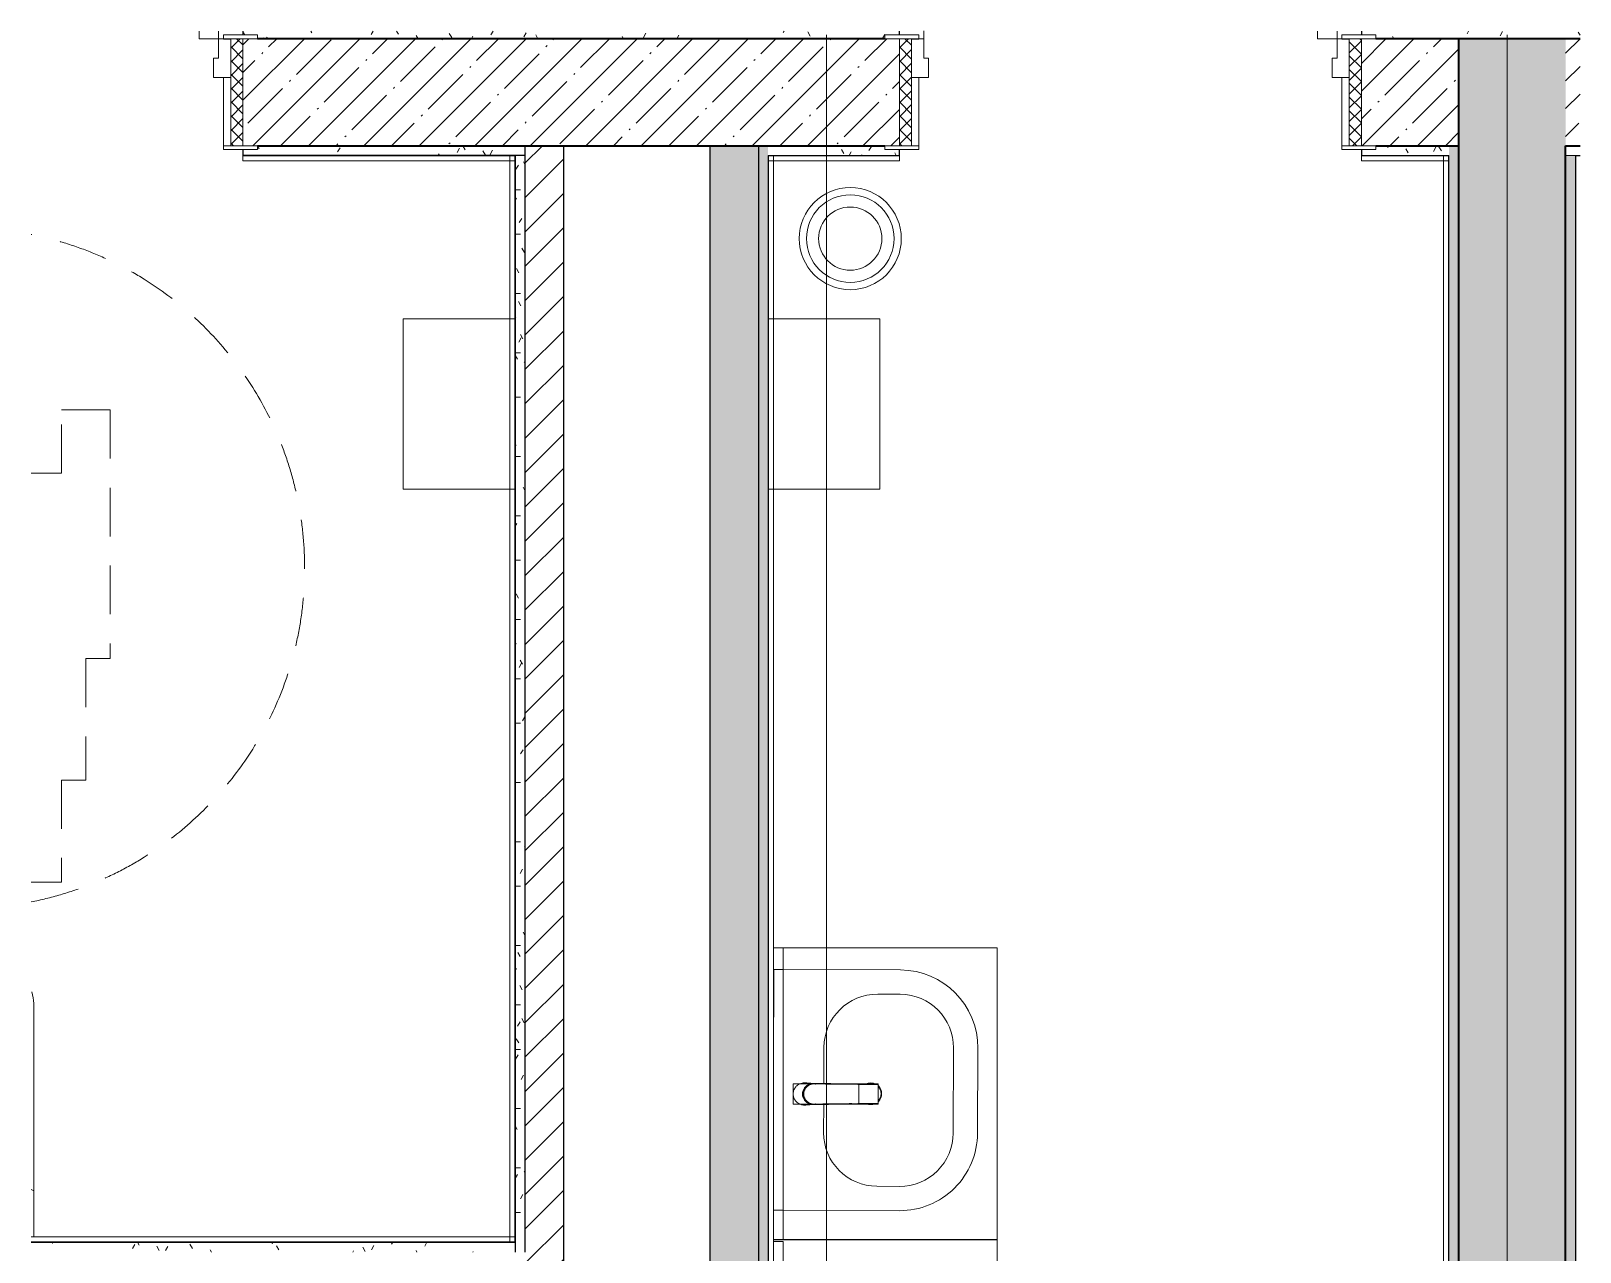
# Model space of a CAD drawing. Header units: millimetres. Extents: x 0 to 102275, y -2706 to 7916.
# Drawn here: x 68924 to 72110, y 5405 to 7916 of the extents above; entities that cross this region are included whole.
import ezdxf

# ---------------------------------------------------------------- set-up
doc = ezdxf.new("R2010")
doc.units = ezdxf.units.MM
doc.linetypes.add('200_ШТРИХ__ш1_п0_6_', pattern=[160, 100, -60])
doc.linetypes.add('Осевая', pattern=[3175, 635, -476.25, 1587.5, -476.25])
for name, color, linetype, lineweight in [('0-1', 7, 'Continuous', 9), ('A-DOOR', 7, 'Continuous', 9), ('A-DOOR-1', 7, 'Continuous', 13), ('A-DOOR-FRAM', 7, 'Continuous', 13), ('A-DOOR-FRAM-1', 7, 'Continuous', 9), ('A-WALL', 7, 'Continuous', 9), ('I-FURN-2', 7, '200_ШТРИХ__ш1_п0_6_', 13), ('I-FURN-3', 7, '200_ШТРИХ__ш1_п0_6_', 9), ('I-WALL', 7, 'Continuous', 9), ('P-SANR-FIXT', 7, 'Continuous', 9), ('P-SANR-FIXT-1', 7, 'Continuous', 13), ('S-STRS-MBND', 7, 'Continuous', 9), ('Оси', 7, 'Continuous', 9), ('Оси-2', 7, 'Осевая', 9)]:
    doc.layers.add(name, color=color, linetype=linetype, lineweight=lineweight)
for name, color, linetype, lineweight, true_color in [('A-WALL-2', 7, 'Continuous', 35, 0x3c3c3c), ('A-WALL-3', 7, 'Continuous', 25, 0x3c3c3c), ('A-WALL-FNSH-1', 7, 'Continuous', 13, 0x3c3c3c), ('I-FURN-1', 11, 'Continuous', 9, 0xffaaaa), ('I-FURN-4', 7, 'Continuous', 9, 0xf0f0f0)]:
    doc.layers.add(name, color=color, linetype=linetype, lineweight=lineweight, true_color=true_color)
pattern_1 = [(45, (0, 0), (-57.02463, 57.02463), []), (45, (57.025, 0), (-57.02463, 57.02463), [100.806, -20.161, 3.353, -16.808])]
pattern_2 = [(0, (0, 0), (121.92, 30.48), [10.058, -81.382, 10.058, -81.382, -487.68]), (0, (0, 0), (121.92, 30.48), [-182.88, 10.058, -172.822, 10.058, -81.382, -213.36]), (0, (0, 0), (121.92, 30.48), [-457.2, 10.058, -50.902, 10.058, -142.342]), (120, (45.72, 15.24), (-87.356454, 90.345817), [10.058, -81.382, 10.058, -81.382, -487.68]), (120, (45.72, 15.24), (-87.356454, 90.345817), [-182.88, 10.058, -172.822, 10.058, -81.382, -213.36]), (120, (45.72, 15.24), (-87.356454, 90.345817), [-457.2, 10.058, -50.902, 10.058, -142.342]), (240, (60.96, 76.2), (-34.563546, -120.825817), [10.058, -81.382, 10.058, -81.382, -487.68]), (240, (60.96, 76.2), (-34.563546, -120.825817), [-182.88, 10.058, -172.822, 10.058, -81.382, -213.36]), (240, (60.96, 76.2), (-34.563546, -120.825817), [-457.2, 10.058, -50.902, 10.058, -142.342])]

# ---------------------------------------------------------------- blocks, each defined once
blk = doc.blocks.new('110_Дверь_СКБ_1Ст_Внутренняя1 - Д-7_л__950x2100h_Туалет-21784696-План разверток пом_ 1_15_ Этаж 1')
at = {"layer": 'A-DOOR'}
h = blk.add_hatch(dxfattribs=at)
h.set_pattern_fill('FP_5', color=256, style=0, pattern_type=2)
h.set_pattern_definition([(135, (1826.41, 174.685), (-14.14214, -14.14214), []), (225, (1826.41, 174.685), (14.14214, -14.14214), [])])
h.paths.add_polyline_path([(487.5, -110), (487.5, 110), (462.5, 110), (462.5, -110)])
at = {"layer": 'A-DOOR-FRAM-1'}
h = blk.add_hatch(dxfattribs=at)
h.set_pattern_fill('FP_6', color=256, style=0, pattern_type=2)
h.set_pattern_definition([(45, (-296.384, 174.685), (-14.1421, 14.1421), []), (135, (-296.384, 174.685), (-14.1421, -14.1421), [])])
h.paths.add_polyline_path([(-437.5, -110), (-437.5, 110), (-462.5, 110), (-462.5, -110)])
at = {"layer": 'A-DOOR'}
blk.add_arc((437.5, 110), 850, 178.9231, 180, dxfattribs=at)
at = {"layer": 'A-DOOR-1'}
for p, q in [((397.5, 125.9), (397.5, 110)), ((397.5, 110), (437.5, 110)), ((437.5, 110), (437.5, 125.9))]:
    blk.add_line(p, q, dxfattribs=at)
at = {"layer": 'A-DOOR-FRAM'}
for p, q in [((-422.5, 118), (-492.5, 118)), ((-492.5, 118), (-492.5, 110)), ((-492.5, 110), (-422.5, 110)), ((-437.5, 110), (-462.5, 110)), ((-462.5, 110), (-462.5, -110)), ((-412.5, 110), (-437.5, 110)), ((-437.5, 110), (-437.5, 30)), ((-437.5, -110), (-437.5, 110)), ((-422.5, 110), (-437.5, 110)), ((-437.5, 110), (-437.5, 109)), ((-437.5, 109), (-422.5, 109)), ((-422.5, 110), (-422.5, 118)), ((-422.5, 109), (-422.5, 110)), ((-412.5, 70), (-412.5, 110)), ((437.5, 110), (437.5, 70)), ((462.5, 110), (437.5, 110)), ((517.5, 118), (447.5, 118)), ((447.5, 118), (447.5, 110)), ((462.5, 110), (447.5, 110)), ((447.5, 110), (447.5, 109)), ((447.5, 110), (517.5, 110)), ((447.5, 109), (462.5, 109)), ((462.5, 30), (462.5, 110)), ((487.5, 110), (462.5, 110)), ((462.5, 110), (462.5, -110)), ((462.5, 109), (462.5, 110)), ((487.5, -110), (487.5, 110)), ((517.5, 110), (517.5, 118)), ((-402.5, 70), (-412.5, 70)), ((-402.5, 30), (-402.5, 70)), ((437.5, 70), (427.5, 70)), ((427.5, 70), (427.5, 30)), ((-437.5, 30), (-402.5, 30)), ((-422.5, 30), (-437.5, 30)), ((-437.5, 30), (-437.5, -110)), ((-422.5, -110), (-422.5, 30)), ((427.5, 30), (462.5, 30)), ((462.5, 30), (447.5, 30)), ((447.5, 30), (447.5, -110)), ((462.5, -110), (462.5, 30)), ((-422.5, -110), (-492.5, -110)), ((-492.5, -110), (-492.5, -118)), ((-492.5, -118), (-422.5, -118)), ((-462.5, -110), (-437.5, -110)), ((-437.5, -110), (-422.5, -110)), ((-422.5, -118), (-422.5, -110)), ((447.5, -110), (462.5, -110)), ((517.5, -110), (447.5, -110)), ((447.5, -110), (447.5, -118)), ((447.5, -118), (517.5, -118)), ((462.5, -110), (487.5, -110)), ((517.5, -118), (517.5, -110))]:
    blk.add_line(p, q, dxfattribs=at)
blk = doc.blocks.new('110_Дверь_СКБ_1Ст_Внутренняя1 - Д-4 _л_ 1100x2100h_су мгн-32399982-План разверток пом_ 1_15_ Этаж 1')
at = {"layer": 'A-DOOR'}
h = blk.add_hatch(dxfattribs=at)
h.set_pattern_fill('FP_7', color=256, style=0, pattern_type=2)
h.set_pattern_definition([(135, (1751.41, 174.685), (-14.14214, -14.14214), []), (225, (1751.41, 174.685), (14.14214, -14.14214), [])])
h.paths.add_polyline_path([(562.5, -110), (562.5, 110), (537.5, 110), (537.5, -110)])
at = {"layer": 'A-DOOR-1'}
for p, q in [((472.5, 125.9), (472.5, 110)), ((472.5, 110), (512.5, 110)), ((512.5, 110), (512.5, 125.9))]:
    blk.add_line(p, q, dxfattribs=at)
at = {"layer": 'A-DOOR-FRAM'}
for p, q in [((512.5, 110), (512.5, 70)), ((537.5, 110), (512.5, 110)), ((592.5, 118), (522.5, 118)), ((522.5, 118), (522.5, 110)), ((537.5, 110), (522.5, 110)), ((522.5, 110), (522.5, 109)), ((522.5, 110), (592.5, 110)), ((522.5, 109), (537.5, 109)), ((537.5, 30), (537.5, 110)), ((562.5, 110), (537.5, 110)), ((537.5, 110), (537.5, -110)), ((537.5, 109), (537.5, 110)), ((562.5, -110), (562.5, 110)), ((592.5, 110), (592.5, 118)), ((512.5, 70), (502.5, 70)), ((502.5, 70), (502.5, 30)), ((502.5, 30), (537.5, 30)), ((537.5, 30), (522.5, 30)), ((522.5, 30), (522.5, -110)), ((537.5, -110), (537.5, 30)), ((522.5, -110), (537.5, -110)), ((592.5, -110), (522.5, -110)), ((522.5, -110), (522.5, -118)), ((522.5, -118), (592.5, -118)), ((537.5, -110), (562.5, -110)), ((592.5, -118), (592.5, -110))]:
    blk.add_line(p, q, dxfattribs=at)
blk = doc.blocks.new('FRT_2D_Символ _разворот МГН_1 - D1_4_Символ доступности разворота МГН _360__-18618045-План разверток пом_ 1_15_ Этаж 1')
at = {"layer": 'I-FURN-2'}
for p, q in [((200, 325.4), (300, 325.4)), ((200, 195.4), (200, 325.4)), ((300, 325.4), (300, -185.8)), ((137.3, 195.4), (200, 195.4)), ((300, -185.8), (250, -185.8)), ((250, -185.8), (250, -435.8)), ((200, -435.8), (250, -435.8)), ((200, -435.8), (200, -645.8)), ((137.3, -645.8), (200, -645.8))]:
    blk.add_line(p, q, dxfattribs=at)
at = {"layer": 'I-FURN-3'}
for start, end in [(360, 78.6541), (281.3459, 360)]:
    blk.add_arc((0, 0), 700, start, end, dxfattribs=at)
blk = doc.blocks.new('зеркало круглое600д - 1_22д зеркало круглое d600-30456177-План разверток пом_ 1_15_ Этаж 1')
at = {"layer": 'I-FURN-4'}
for p, q in [((-300, 0), (300, 0)), ((-300, 0), (-300, -20)), ((-300, -20), (-166.7, -20)), ((300, -20), (-300, -20)), ((-166.7, -20), (58.5, -20)), ((58.5, -20), (58.5, -20)), ((58.5, -20), (166.7, -20)), ((166.7, -20), (212.1, -20)), ((212.1, -20), (300, -20)), ((300, -20), (300, 0))]:
    blk.add_line(p, q, dxfattribs=at)
blk = doc.blocks.new('зеркало круглое600д - 1_22д зеркало круглое d600-V1-План разверток пом_ 1_15_ Этаж 1')
at = {"layer": 'I-FURN-4'}
for p, q in [((-300, 0), (300, 0)), ((-300, 0), (-300, -20)), ((-300, -20), (300, -20)), ((300, -20), (-300, -20)), ((300, -20), (300, 0))]:
    blk.add_line(p, q, dxfattribs=at)
blk = doc.blocks.new('WC Seat_2 with Cistern-Wall Based - SE21-33486978-План разверток пом_ 1_15_ Этаж 1')
at = {"layer": 'P-SANR-FIXT'}
for p, q in [((305, 100.5), (305, 485.5)), ((305, 5.5), (305, 100.5))]:
    blk.add_line(p, q, dxfattribs=at)
for centre, radius, start, end in [((125, 469.8), 180.7, 4.9791, 12.6917), ((125, -237), 382.5, 61.9275, 62.8446)]:
    blk.add_arc(centre, radius, start, end, dxfattribs=at)
blk = doc.blocks.new('сифон - Для раковины-30615598-План разверток пом_ 1_15_ Этаж 1')
at = {"layer": 'P-SANR-FIXT'}
for p, q in [((200, -0.6), (200, -10.4)), ((200, -10.4), (200, -20)), ((200, -20), (200, -28.3)), ((200, -28.3), (200, -40))]:
    blk.add_line(p, q, dxfattribs=at)
at = {"layer": 'P-SANR-FIXT-1'}
for radius, start, end in [(22.5, 134.6238, 180), (22.5, 180, 225.3762), (21.5, 136.8969, 180), (21.5, 180, 223.1031), (22.5, 67.2152, 113.0759), (21.5, 72, 108), (22.5, 241.9585, 296.5085), (21.5, 245.8675, 288), (21.5, 288, 293.8296)]:
    blk.add_arc((0, 0), radius, start, end, dxfattribs=at)
blk = doc.blocks.new('смеситель для раковины - Default-30615600-План разверток пом_ 1_15_ Этаж 1')
at = {"layer": '0-1'}
for p, q in [((19.7, 151.6), (-19.8, 151.6)), ((-20.3, 110), (-20.4, 97.4)), ((19.8, 111.8), (-19.8, 111.8)), ((20.4, 97.4), (20.3, 110)), ((-22.8, 3), (-21.8, 15.6)), ((-20.7, 17.2), (-20.7, 16.7)), ((20.8, 16.7), (20.8, 17.2))]:
    blk.add_line(p, q, dxfattribs=at)
at = {"layer": '0-1', "flags": 128}
for points in [[(-19.8, 151.6), (-20, 151.6), (-20.2, 151.6), (-20.3, 151.5), (-20.4, 151.5), (-20.5, 151.4), (-20.6, 151.3), (-20.6, 151.2), (-20.7, 151.1), (-20.7, 151.1), (-20.7, 151), (-20.7, 151), (-20.8, 150.9), (-20.8, 150.6), (-20.8, 149.7), (-20.8, 148.7), (-20.8, 147.7), (-20.9, 146.7), (-20.9, 145.3), (-21.1, 93.2)], [(19.7, 151.6), (20, 151.6), (20.2, 151.6), (20.4, 151.5), (20.5, 151.4), (20.6, 151.3), (20.6, 151.3), (20.7, 151.2), (20.7, 151.1), (20.7, 151.1), (20.7, 151), (20.8, 151), (20.8, 150.9), (20.8, 150.6)], [(-19.8, 111.8), (-19.9, 111.8), (-20, 111.8), (-20.1, 111.8), (-20.1, 111.7), (-20.2, 111.7), (-20.3, 111.6), (-20.3, 111.5), (-20.3, 111.5), (-20.3, 111.4), (-20.3, 111.4), (-20.3, 111.4), (-20.3, 111.3), (-20.3, 111.2), (-20.3, 111), (-20.3, 110.8), (-20.3, 110.6), (-20.3, 110.3), (-20.3, 110)], [(12.1, -0.1), (14.4, 1.7), (18.1, 6.1), (20.4, 11.5), (21.2, 17.2), (21.2, 36.2), (21.1, 56), (21, 111.4)], [(19.8, 111.8), (19.9, 111.8), (20, 111.8), (20.1, 111.8), (20.2, 111.7), (20.2, 111.6), (20.3, 111.6), (20.3, 111.5), (20.3, 111.5), (20.3, 111.4), (20.3, 111.4), (20.3, 111.3), (20.3, 111.1), (20.3, 110.9), (20.3, 110.7), (20.3, 110.4), (20.3, 110)], [(-21.8, 15.6), (-21.7, 19.7), (-21.6, 24.4), (-21.5, 30.8), (-21.4, 37.1), (-21.3, 49.4), (-21.2, 68.8), (-21.1, 88)], [(-18.9, 7.6), (-20, 10.3), (-20.8, 13.1), (-21.1, 18.6), (-21.1, 48.6), (-21.1, 93.2)], [(21.8, 15.6), (22.1, 11.2), (22.8, 3)]]:
    blk.add_lwpolyline(points, dxfattribs=at)
at = {"layer": 'P-SANR-FIXT'}
for p, q in [((21, 151.6), (-21, 151.6)), ((-21, 151.6), (-21, -23)), ((-19.7, 144), (-19.8, 111.7)), ((19.8, 111.7), (19.7, 144)), ((21, -23), (21, 151.6)), ((-21, 19.9), (-20.8, 19.8)), ((-20.4, 22), (-20.8, 19.8)), ((19.4, 12.9), (20.4, 11.1)), ((20.8, 19.8), (20.4, 22)), ((21, 19.9), (20.8, 19.8)), ((20.9, 18.5), (20.8, 19.8)), ((20.9, 18.4), (21.1, 18.4)), ((22.5, 5), (22.9, 0.9)), ((22.9, 0.9), (22.8, 2.3)), ((-21, -23), (21, -23)), ((-0.6, -2.8), (0.6, -2.8))]:
    blk.add_line(p, q, dxfattribs=at)
at = {"layer": 'P-SANR-FIXT', "flags": 128}
for points in [[(-21.1, 16.9), (-21.1, 42.2), (-21, 67.6), (-20.8, 118.3), (-20.7, 143.7), (-20.7, 149.4), (-20.8, 150.2), (-20.9, 145.3), (-20.9, 138.9), (-21.1, 88.1)], [(-20.1, 88.1), (-20.1, 99.6), (-20, 111), (-20, 122.4), (-19.9, 133.8), (-19.9, 145.2)], [(19.9, 145.2), (19.9, 138.9), (19.9, 132.6), (20, 126.2), (20, 119.9), (20, 113.5), (20, 107.2), (20.1, 100.8), (20.1, 94.5), (20.1, 88.1)], [(21.1, 88.1), (20.9, 138.9), (20.9, 145.3), (20.8, 150.2), (20.7, 149.4), (20.7, 143.7), (20.8, 118.3), (21, 67.6), (21.1, 42.2), (21.1, 16.9)], [(-21.1, 18.6), (-21.1, 18.6), (-21.1, 18.6), (-21, 18.6), (-21, 18.6), (-21, 18.5), (-20.9, 18.5), (-20.9, 18.5)], [(-21.1, 18.4), (-21.1, 18), (-21.1, 17.6), (-21.1, 17.2), (-21.1, 16.8), (-21.1, 16.4)], [(-20.8, 19.8), (-20.9, 19.2), (-20.9, 18.5)], [(-15.9, 4.1), (-13.1, 1.6), (-9.8, -0.4), (-6.1, -1.8), (-2.1, -2.5), (2.1, -2.5), (6.1, -1.8), (9.8, -0.4), (11.1, 0.4)], [(11.5, 0.5), (13.1, 1.6), (15.9, 4.1)], [(21.1, 16.4), (21.1, 16.8), (21.1, 17.2), (21.1, 17.6), (21.1, 18), (21.1, 18.4)], [(22.7, 3.2), (22.5, 5.6), (22.3, 7.9), (22.1, 10.8), (21.8, 15.2)], [(0.6, -3.9), (0.3, -3.9), (0.1, -3.9), (-0.1, -3.9), (-0.3, -3.9), (-0.6, -3.9)]]:
    blk.add_lwpolyline(points, dxfattribs=at)
at = {"layer": 'P-SANR-FIXT'}
for centre, major_axis, ratio, start_param, end_param in [((-19.8, 109.7), (-0.5, 0.002), 0.095846, 0.017294, 1.571164), ((19.8, 109.7), (0.5, 0.002), 0.095848, 4.711795, 6.265892), ((0, 17.2), (20.8, 0), 0.98634, 3.038054, 3.141593), ((0, 17.2), (20.8, 0), 0.98634, 3.141593, 3.441377), ((0, 16.7), (20.8, 0), 0.98634, 3.141593, 3.372062), ((0, 16.7), (20.7, 0), 0.98634, 3.571127, 3.769911), ((0, 17.2), (20.8, 0), 0.98634, 3.613983, 5.358408), ((0, 16.7), (20.7, 0), 0.98634, 3.994763, 4.083653), ((0, 16.7), (20.8, 0), 0.98634, 5.376246, 5.846752), ((0, 17.2), (20.8, 0), 0.98634, 5.499139, 5.804813), ((0, 17.2), (-20.8, 0), 0.98634, 2.841808, 3.141593), ((0, 16.7), (20.8, 0), 0.98634, 6.052716, 6.283185), ((0, 17.2), (20.8, 0), 0.98634, 0, 0.103539), ((0, 16.7), (20.7, 0), 0.98634, 4.276566, 4.807479), ((0, 16.7), (20.8, 0), 0.98634, 5.026548, 5.10736)]:
    blk.add_ellipse(centre, major_axis=major_axis, ratio=ratio, start_param=start_param, end_param=end_param, dxfattribs=at)
for points, knots in [([(-19.9, 145.2), (-19.9, 146), (-19.9, 147.4), (-19.8, 149.3), (-19.8, 150.7), (-19.8, 151.5), (-19.8, 151.6), (-19.8, 151.6)], [0, 0, 0, 0, 0.1, 0.2, 0.3, 0.4, 0.4725859, 0.4725859, 0.4725859, 0.4725859]), ([(-19.8, 151.6), (-19.7, 151.6), (-19.7, 151.6), (-19.7, 151.2), (-19.7, 150), (-19.7, 148.3), (-19.7, 146.2), (-19.7, 144.8), (-19.7, 144)], [0.4728347, 0.4728347, 0.4728347, 0.4728347, 0.5, 0.6, 0.7, 0.8, 0.9, 1, 1, 1, 1]), ([(19.7, 144), (19.7, 144.8), (19.7, 146.2), (19.7, 148.3), (19.7, 150), (19.7, 151.2), (19.7, 151.6), (19.7, 151.6), (19.7, 151.6)], [0, 0, 0, 0, 0.1, 0.2, 0.3, 0.4, 0.5, 0.5274121, 0.5274121, 0.5274121, 0.5274121]), ([(19.7, 151.6), (19.8, 151.6), (19.8, 151.5), (19.8, 150.7), (19.8, 149.3), (19.9, 147.4), (19.9, 146), (19.9, 145.2)], [0.5275209, 0.5275209, 0.5275209, 0.5275209, 0.6, 0.7, 0.8, 0.9, 1, 1, 1, 1]), ([(-20.4, 97.4), (-20.4, 91.1), (-20.5, 81.8), (-20.6, 69.7), (-20.6, 60), (-20.7, 52.6), (-20.8, 47.4), (-20.8, 45.2), (-20.8, 43.5), (-20.9, 41.8), (-20.9, 39.8), (-20.9, 37.7), (-20.9, 36.2), (-20.9, 35.4), (-21, 34.1), (-21, 32.6), (-21, 31), (-21, 29.7), (-21, 28.6), (-21, 27.7), (-21, 26.8), (-21.1, 25.6), (-21.1, 22.9), (-21.1, 20.4), (-21.1, 18.4)], [0, 0, 0, 0, 0.222222, 0.333333, 0.444444, 0.583333, 0.618056, 0.652778, 0.670139, 0.6875, 0.722222, 0.756944, 0.774306, 0.782986, 0.791667, 0.826389, 0.84375, 0.861111, 0.878472, 0.887153, 0.895833, 0.913194, 0.930556, 1, 1, 1, 1]), ([(-20.5, 43.6), (-20.5, 44.1), (-20.5, 44.9), (-20.5, 45.9), (-20.4, 46.5), (-20.4, 47), (-20.4, 47.6), (-20.3, 48.2), (-20.3, 49.3), (-20.3, 50.8), (-20.3, 52.7), (-20.3, 54.8), (-20.2, 57.1), (-20.2, 60.5), (-20.1, 67), (-20, 78.4), (-19.9, 90.5), (-19.9, 97.4)], [0.3665203, 0.3665203, 0.3665203, 0.3665203, 0.3928571, 0.4107143, 0.4196429, 0.4285714, 0.4375, 0.4464286, 0.4642857, 0.5, 0.5357143, 0.5714286, 0.6071429, 0.6428571, 0.7142857, 0.8571429, 1, 1, 1, 1]), ([(-19.8, 111.8), (-19.8, 111.8), (-19.8, 111.7), (-19.8, 110.9), (-19.8, 110.1), (-19.8, 109.7)], [0.4695548, 0.4695548, 0.4695548, 0.4695548, 0.6, 0.8, 1, 1, 1, 1]), ([(19.8, 109.7), (19.8, 110.1), (19.8, 110.9), (19.8, 111.7), (19.8, 111.8), (19.8, 111.8)], [0, 0, 0, 0, 0.2, 0.4, 0.5304748, 0.5304748, 0.5304748, 0.5304748]), ([(19.9, 97.4), (19.9, 90.5), (20, 78.4), (20.1, 66.9), (20.2, 60.3), (20.3, 57), (20.3, 54.6), (20.3, 52.6), (20.3, 50.7), (20.3, 49.2), (20.4, 48.1), (20.4, 47.4), (20.4, 46.9), (20.4, 46.4), (20.4, 45.8), (20.4, 44.6), (20.4, 43), (20.4, 41.3), (20.5, 40), (20.5, 39.2), (20.6, 38.5), (20.7, 37.9), (20.7, 37.5)], [0, 0, 0, 0, 0.1428571, 0.2857143, 0.3571429, 0.3928571, 0.4285714, 0.4642857, 0.5, 0.5357143, 0.5535714, 0.5625, 0.5714286, 0.5803571, 0.5892857, 0.6071429, 0.6428571, 0.6785714, 0.6964286, 0.7053571, 0.7142857, 0.7301718, 0.7301718, 0.7301718, 0.7301718]), ([(21.1, 18.4), (21.1, 19.2), (21.1, 20.8), (21.1, 23.1), (21.1, 25), (21.1, 26.5), (21, 27.6), (21, 28.6), (21, 30), (21, 31.7), (21, 33.4), (21, 34.6), (20.9, 35.2), (20.9, 35.7), (20.9, 36.3), (20.9, 36.9), (20.9, 38.1), (20.9, 39.8), (20.9, 41.4), (20.8, 42.8), (20.8, 44.1), (20.8, 45.8), (20.8, 48.6), (20.7, 53.5), (20.6, 60.7), (20.6, 68.9), (20.5, 76.5), (20.5, 85.7), (20.4, 92.7), (20.4, 97.4)], [0, 0, 0, 0, 0.027778, 0.055556, 0.083333, 0.097222, 0.111111, 0.125, 0.138889, 0.166667, 0.194444, 0.208333, 0.215278, 0.222222, 0.229167, 0.236111, 0.25, 0.277778, 0.305556, 0.319444, 0.333333, 0.361111, 0.388889, 0.444444, 0.555556, 0.666667, 0.75, 0.833333, 1, 1, 1, 1]), ([(-21.1, 88.1), (-21.1, 85.7), (-21.1, 82.2), (-21.1, 77.5), (-21.2, 73.9), (-21.2, 70.4), (-21.2, 66.8), (-21.2, 63.9), (-21.2, 61.5), (-21.2, 59.8), (-21.2, 58), (-21.2, 55.7), (-21.3, 52.8), (-21.3, 49.3), (-21.3, 46), (-21.3, 42.6), (-21.4, 39.4), (-21.4, 36.2), (-21.5, 32.2), (-21.5, 27.5), (-21.7, 20.9), (-21.8, 17.2), (-21.8, 15.2)], [0, 0, 0, 0, 0.083333, 0.125, 0.166667, 0.208333, 0.25, 0.291667, 0.3125, 0.333333, 0.354167, 0.375, 0.416667, 0.458333, 0.5, 0.541667, 0.583333, 0.625, 0.666667, 0.75, 0.833333, 1, 1, 1, 1]), ([(20.1, 88.1), (20.1, 88.2), (20.2, 88.3), (20.4, 88.2), (20.5, 88), (20.6, 87.8), (20.7, 87.5), (20.7, 87.3), (20.8, 87.1), (20.9, 87), (20.9, 86.8), (20.9, 86.7)], [0, 0, 0, 0, 0.1, 0.19375, 0.25, 0.3, 0.35, 0.4, 0.45, 0.525, 0.575, 0.575, 0.575, 0.575]), ([(21.8, 15.2), (21.8, 16.4), (21.7, 19.4), (21.6, 24.2), (21.5, 28.2), (21.5, 30.6), (21.5, 32.4), (21.4, 34.1), (21.4, 35.8), (21.4, 37.3), (21.4, 38.7), (21.4, 39.8), (21.4, 41), (21.3, 42.6), (21.3, 44.7), (21.3, 47.5), (21.3, 50.9), (21.2, 55.1), (21.2, 60), (21.2, 65.1), (21.2, 69.9), (21.2, 74.5), (21.1, 80.6), (21.1, 85.1), (21.1, 88.1)], [0, 0, 0, 0, 0.142857, 0.285714, 0.357143, 0.392857, 0.428571, 0.464286, 0.5, 0.535714, 0.553571, 0.571429, 0.589286, 0.607143, 0.642857, 0.678571, 0.714286, 0.75, 0.785714, 0.821429, 0.857143, 0.892857, 0.928571, 1, 1, 1, 1]), ([(-21, 19.9), (-21, 20.5), (-20.9, 21.9), (-20.9, 23.9), (-20.9, 25.6), (-20.9, 26.9), (-20.9, 27.6), (-20.9, 28.1), (-20.9, 28.7), (-20.9, 29.4), (-21, 30.9), (-21, 33.1), (-21, 35.5), (-20.9, 37.4), (-20.9, 38.5), (-20.8, 39.3), (-20.7, 40.1), (-20.7, 40.7), (-20.6, 41.2), (-20.6, 41.3)], [0, 0, 0, 0, 0.0357143, 0.0714286, 0.1071429, 0.125, 0.1339286, 0.1428571, 0.1517857, 0.1607143, 0.1785714, 0.2142857, 0.25, 0.2678571, 0.2857143, 0.2946429, 0.3035714, 0.3214286, 0.3257253, 0.3257253, 0.3257253, 0.3257253]), ([(20.9, 33.9), (20.9, 33.6), (20.9, 32.5), (20.9, 30.9), (20.9, 29.2), (20.9, 28.3), (20.9, 27.5), (20.9, 26.8), (20.9, 25.6), (20.9, 23.9), (21, 21.9), (21, 20.5), (21, 19.9)], [0.7766981, 0.7766981, 0.7766981, 0.7766981, 0.7857143, 0.8214286, 0.8392857, 0.8571429, 0.8660714, 0.875, 0.8928571, 0.9285714, 0.9642857, 1, 1, 1, 1]), ([(-21.8, 15.2), (-21.9, 13.9), (-22, 12.1), (-22.1, 10.1), (-22.2, 8.7), (-22.3, 7.5), (-22.4, 6.6), (-22.5, 5.7), (-22.6, 4.8), (-22.7, 3.8), (-22.8, 2.5), (-22.9, 1.5), (-22.9, 0.9)], [0, 0, 0, 0, 0.166667, 0.25, 0.333333, 0.416667, 0.5, 0.583333, 0.666667, 0.75, 0.833333, 1, 1, 1, 1]), ([(-4.1, -22.6), (-4.7, -22.5), (-7, -22), (-10, -20.8), (-12.8, -19.1), (-14.8, -17.5), (-16.7, -15.8), (-18.8, -13.3), (-21.9, -8.1), (-22.9, -3.2), (-22.9, 0.3)], [0.5570643, 0.5570643, 0.5570643, 0.5570643, 0.5833333, 0.6527778, 0.6875, 0.7222222, 0.7569444, 0.7916667, 0.8611111, 1, 1, 1, 1]), ([(-21, 19.9), (-21, 19.7), (-21, 19.5), (-21.1, 19.2), (-21.1, 18.9), (-21.1, 18.7), (-21.1, 18.6)], [0, 0, 0, 0, 0.333333, 0.5, 0.666667, 1, 1, 1, 1]), ([(-0.6, -3.9), (-1.6, -3.9), (-3.8, -3.7), (-7, -2.8), (-10, -1.5), (-12.8, 0.2), (-15.2, 2.3), (-17.3, 4.8), (-18.7, 7.1), (-19.6, 9), (-20.1, 10.6), (-20.6, 12.1), (-21, 14.3), (-21.1, 15.9), (-21.1, 16.9)], [0, 0, 0, 0, 0.1, 0.2, 0.3, 0.4, 0.5, 0.6, 0.7, 0.75, 0.8, 0.85, 0.9, 1, 1, 1, 1]), ([(-21.1, 16.4), (-21.1, 14.3), (-20.4, 11.1), (-18.7, 7.6), (-17.5, 5.8), (-16.4, 4.5), (-15.2, 3.2), (-13.9, 2.1), (-12.5, 1), (-10.9, 0.1), (-9.2, -0.7), (-6.9, -1.7), (-3.8, -2.5), (0, -2.8), (3.8, -2.5), (6.9, -1.7), (9, -0.9), (10.1, -0.3), (10.9, 0.1), (11.7, 0.5), (12.7, 1.2), (13.9, 2), (15, 3), (15.8, 3.8), (16.4, 4.5), (17, 5.2), (17.7, 6.2), (18.6, 7.6), (19.3, 9), (19.7, 9.9), (19.9, 10.5), (20, 10.9), (20.2, 11.2), (20.3, 11.7), (20.6, 12.6), (20.8, 13.8), (21, 15.1), (21.1, 16), (21.1, 16.4)], [0, 0, 0, 0, 0.111111, 0.166667, 0.194444, 0.222222, 0.25, 0.277778, 0.305556, 0.333333, 0.361111, 0.388889, 0.444444, 0.5, 0.555556, 0.611111, 0.638889, 0.652778, 0.666667, 0.680556, 0.694444, 0.722222, 0.75, 0.763889, 0.777778, 0.791667, 0.805556, 0.833333, 0.861111, 0.875, 0.881944, 0.888889, 0.895833, 0.902778, 0.916667, 0.944444, 0.972222, 1, 1, 1, 1]), ([(-20.8, 14.6), (-20.7, 14.1), (-20.6, 12.9), (-20.2, 11.6), (-20, 10.9)], [0, 0, 0, 0, 0.4, 1, 1, 1, 1]), ([(-20, 10.9), (-19.6, 9.8), (-18.5, 7.4), (-17, 5.2), (-15.9, 4.1)], [0, 0, 0, 0, 0.444444, 1, 1, 1, 1]), ([(21.1, 16.9), (21.1, 15.9), (21, 13.7), (20.2, 10.6), (19, 7.6), (16.7, 3.9), (12.9, 0), (7.1, -3.1), (2.7, -3.9), (0.6, -3.9)], [0, 0, 0, 0, 0.1, 0.2, 0.3, 0.4, 0.6, 0.8, 1, 1, 1, 1]), ([(22.9, 0.3), (22.9, -2.5), (22.3, -6.4), (20, -11.4), (17.7, -14.7), (14.9, -17.6), (11.6, -20), (7.9, -21.7), (5.3, -22.4), (4, -22.6)], [0, 0, 0, 0, 0.1111111, 0.1666667, 0.2222222, 0.2777778, 0.3333333, 0.3888889, 0.4444444, 0.4444444, 0.4444444, 0.4444444]), ([(15.9, 4.1), (16.7, 5), (18.4, 7.2), (19.5, 9.5), (20, 10.9)], [0, 0, 0, 0, 0.444444, 1, 1, 1, 1]), ([(20, 10.9), (20.2, 11.4), (20.5, 12.7), (20.7, 13.9), (20.8, 14.6)], [0, 0, 0, 0, 0.444444, 1, 1, 1, 1]), ([(4, -22.6), (3.2, -22.8), (1.5, -23), (-1.2, -23), (-3, -22.8), (-4, -22.6)], [0.4444444, 0.4444444, 0.4444444, 0.4444444, 0.4791667, 0.5138889, 0.5555556, 0.5555556, 0.5555556, 0.5555556]), ([(-0.6, -3.9), (-0.6, -3.9), (-0.6, -3.7), (-0.6, -3.5), (-0.6, -3.1), (-0.6, -2.9), (-0.6, -2.8)], [0, 0, 0, 0, 0.363636, 0.545455, 0.727273, 1, 1, 1, 1]), ([(0.6, -3.9), (0.6, -3.9), (0.6, -3.7), (0.6, -3.5), (0.6, -3.1), (0.6, -2.9), (0.6, -2.8)], [0, 0, 0, 0, 0.363636, 0.545455, 0.727273, 1, 1, 1, 1])]:
    blk.add_open_spline(points, degree=3, knots=knots, dxfattribs=at)
for points in [[(-19.8, 111.8), (-19.8, 111.8), (-19.8, 111.8), (-19.8, 111.8)], [(19.8, 111.8), (19.8, 111.8), (19.8, 111.8), (19.8, 111.8)], [(-20.1, 88.1), (-20.4, 88.2), (-20.6, 88.2), (-20.8, 88.2)], [(-20, 85.7), (-20.1, 86.5), (-20.1, 87.3), (-20.1, 88.1)], [(20.1, 88.1), (20.1, 87.3), (20.1, 86.5), (20, 85.7)], [(-22.9, 0.9), (-22.9, 1.3), (-22.9, 1.8), (-22.9, 2.3)], [(-22.8, 3), (-22.8, 3.7), (-22.7, 4.3), (-22.6, 4.9)], [(-21.8, 15.2), (-21.8, 16.4), (-21.7, 17.6), (-21.4, 18.8)], [(-21.2, 19.5), (-21, 20.5), (-20.6, 21.4), (-20.2, 22.3)], [(-20.9, 18.4), (-21, 18.4), (-21.1, 18.4), (-21.1, 18.5)], [(-20.4, 22.5), (-20.7, 21.7), (-20.9, 20.8), (-21, 19.9)], [(-20.9, 18.3), (-20.9, 17.7), (-20.9, 16.5), (-20.8, 15.2), (-20.8, 14.6)], [(20.7, 19.9), (20.7, 17.5), (19.9, 12.6), (16.3, 6), (10.7, 1.1), (3.8, -1.6), (-3.7, -1.6), (-10.7, 1.1), (-16.3, 6), (-19.9, 12.6), (-20.7, 17.5), (-20.7, 19.9)], [(-20.4, 11.1), (-20.1, 11.7), (-19.8, 12.3), (-19.4, 12.9)], [(20.2, 22.3), (21.2, 20.1), (21.8, 17.6), (21.8, 15.2)], [(21, 19.9), (20.9, 20.8), (20.7, 21.7), (20.4, 22.5)], [(20.8, 14.6), (20.8, 15.2), (20.9, 16.5), (20.9, 17.8), (20.9, 18.4)], [(21.1, 18.5), (21.1, 18.5), (21, 18.5), (20.9, 18.5)], [(21.1, 18.5), (21.1, 18.6), (21.1, 18.7), (21.1, 18.9), (21.1, 19.2), (21.1, 19.4), (21, 19.6), (21, 19.8), (21, 19.9)], [(-3, -2.5), (-2.2, -2.7), (-1.4, -2.7), (-0.6, -2.8)]]:
    blk.add_open_spline(points, degree=3, dxfattribs=at)
blk = doc.blocks.new('мусорная корзина - Round_ Metal-30590745-План разверток пом_ 1_15_ Этаж 1')
at = {"layer": 'P-SANR-FIXT'}
for radius, start, end in [(105, 0, 180), (90, 360, 180), (65, 0, 180), (105, 180, 360), (90, 180, 360), (65, 180, 360)]:
    blk.add_arc((0, 0), radius, start, end, dxfattribs=at)
blk = doc.blocks.new('Мебель_универсальная - 1_250-31405634-План разверток пом_ 1_15_ Этаж 1')
at = {"layer": 'I-FURN-4'}
for p, q in [((300, 230), (-300, 230)), ((-300, 230), (-300, -210)), ((-300, -210), (-300, 230)), ((-300, 230), (300, 230)), ((300, -210), (300, 230)), ((300, 230), (300, -210)), ((-300, -210), (-300, -230)), ((-300, -230), (-300, -210)), ((300, -230), (300, -210)), ((300, -210), (300, -230)), ((-58.5, -230), (-300, -230)), ((-40, -230), (-58.5, -230)), ((300, -230), (239.4, -230))]:
    blk.add_line(p, q, dxfattribs=at)
blk = doc.blocks.new('Мебель_универсальная - 1_250-V2-План разверток пом_ 1_15_ Этаж 1')
at = {"layer": 'I-FURN-4'}
for p, q in [((300, 230), (-300, 230)), ((-300, 230), (-300, -230)), ((-300, -230), (-300, 230)), ((-300, 230), (300, 230)), ((300, -210), (300, 230)), ((300, 230), (300, -210)), ((300, -230), (300, -210)), ((300, -210), (300, -230)), ((-296.9, -230), (-300, -230)), ((-209.1, -230), (-296.9, -230)), ((-36.4, -230), (-208, -230)), ((300, -230), (243.1, -230))]:
    blk.add_line(p, q, dxfattribs=at)
blk = doc.blocks.new('Раковина SE09 - гибкая подводка_ 640х550х165 PN6_3_ ХВ_ГВ накидная гайка BP DN15_ К-гл_кон_ П DN 50-31404862-План разверток пом_ 1_15_ Этаж 1')
at = {"layer": 'P-SANR-FIXT'}
for p, q in [((80, 420), (-95, 420)), ((-95, 370), (80, 370)), ((-255, 260), (-255, 19)), ((-205, 213.6), (-205, 260)), ((190, 260), (190, 213.6)), ((240, 21), (240, 260)), ((-19.4, 103.6), (-95, 103.6)), ((80, 103.6), (20.8, 103.6)), ((-255, 19), (-255, 0)), ((-255, 0), (-58, 0)), ((-58, 0), (0, 0)), ((240, 1), (240, 21))]:
    blk.add_line(p, q, dxfattribs=at)
for centre, radius, start, end in [((-95, 260), 160, 90, 180), ((80, 260), 160, 360, 90), ((-95, 260), 110, 90, 180), ((80, 260), 110, 360, 90), ((-95, 213.6), 110, 180, 270), ((80, 213.6), 110, 270, 360)]:
    blk.add_arc(centre, radius, start, end, dxfattribs=at)

msp = doc.modelspace()

# ---------------------------------------------------------------- hatches: boundary and pattern name
at = {"layer": 'I-WALL'}
h = msp.add_hatch(dxfattribs=at)
h.set_pattern_fill('FP_8', color=256, style=0, pattern_type=2)
h.set_pattern_definition(pattern_2)
h.paths.add_polyline_path([(72109.6, 7900), (72109.6, 7915.9), (71660, 7915.9), (71660, 7908), (71690, 7908), (71690, 7900)])
h.paths.add_polyline_path([(70680, 7900), (70680, 7908), (70710, 7908), (70710, 7915.9), (69360, 7915.9), (69360, 7908), (69390, 7908), (69390, 7900), (70517, 7900)])
h = msp.add_hatch(dxfattribs=at)
h.set_pattern_fill('FP_2', color=256, style=0, pattern_type=2)
h.set_pattern_definition(pattern_1)
h.paths.add_polyline_path([(71860, 7680), (71860, 7900), (71660, 7900), (71660, 7680), (71690, 7680)])
h.paths.add_polyline_path([(70320, 7680), (70710, 7680), (70710, 7900), (69360, 7900), (69360, 7680), (70020, 7680)])
h = msp.add_hatch(dxfattribs=at)
h.set_pattern_fill('FP_2', color=256, style=0, pattern_type=2)
h.set_pattern_definition(pattern_1)
h.paths.add_polyline_path([(71860, -100), (72080, -100), (72080, 7900), (71860, 7900), (71860, 120)])
h = msp.add_hatch(dxfattribs=at)
h.set_pattern_fill('FP_2', color=256, style=0, pattern_type=2)
h.set_pattern_definition(pattern_1)
h.paths.add_polyline_path([(72109.6, 7680), (72109.6, 7900), (72080, 7900), (72080, 7680)])
h = msp.add_hatch(dxfattribs=at)
h.set_pattern_fill('FP_8', color=256, style=0, pattern_type=2)
h.set_pattern_definition(pattern_2)
h.paths.add_polyline_path([(69390, 7660), (69940, 7660), (69940, 7680), (69390, 7679), (69390, 7672), (69360, 7672), (69360, 7660)])
h = msp.add_hatch(dxfattribs=at)
h.set_pattern_fill('FP_3', color=256, style=0, pattern_type=2)
h.set_pattern_definition([(45, (0, 0), (-35.35534, 35.35534), [])])
h.paths.add_polyline_path([(70020, 3980), (70020, 7680), (69940, 7680), (69940, 3980)])
h = msp.add_hatch(dxfattribs=at)
h.set_pattern_fill('FP_4', color=256, style=0, pattern_type=2)
h.set_pattern_definition([(135, (0, 0), (-75.43415, -75.43415), [106.68, -17.78, 3.556, -17.78]), (135, (0, 75.39), (-75.43415, -75.43415), []), (50, (0, 0), (127.52922, -11.15758), [13.335, -146.685]), (355, (0, 0), (-24.66966, 133.74002), [10.668, -117.348]), (100.451, (10.63, -0.93), (102.85973, 122.58178), [11.333, -124.663]), (46.184, (0, 35.56), (189.75516, -29.43036), [20.002, -220.027]), (96.636, (15.81, 33.1), (166.1822, 173.1996), [17, -186.995]), (351.184, (0, 35.56), (166.18393, 173.1976), [16.002, -176.022]), (21, (17.78, 26.67), (106.13027, -71.58603), [13.335, -146.685]), (326, (17.78, 26.67), (43.26188, 128.93175), [10.668, -117.348]), (71.451, (26.62, 20.7), (149.39198, 57.34505), [11.333, -124.663]), (37.5, (0, 0), (2.162228, 59.188357), [3.353, -112.573, 3.353, -115.773, -117.792]), (37.5, (0, 0), (2.162228, 59.188357), [-235.052, 3.353, -114.44]), (7.5, (0, 0), (46.77386, 70.12615), [3.353, -64.567, 3.353, -109.906, -44.894]), (7.5, (0, 0), (46.77386, 70.12615), [-181.178, 3.353, -41.542]), (327.5, (-39.65, 0), (94.91367, -4.010093), [3.353, -41.097, 3.353, -135.331, -184.023]), (327.5, (-39.65, 0), (94.91367, -4.010093), [-183.134, 3.353, -180.67]), (317.5, (-57.43, 0), (103.69057, 17.79882), [3.353, -54.432, 3.353, -88.748, -130.683]), (317.5, (-57.43, 0), (103.69057, 17.79882), [-149.885, 3.353, -127.33])])
h.paths.add_polyline_path([(70320, 3980), (70420, 3980), (70420, 7680), (70320, 7680), (70320, 4306.8)])
h = msp.add_hatch(dxfattribs=at)
h.set_pattern_fill('FP_8', color=256, style=0, pattern_type=2)
h.set_pattern_definition(pattern_2)
h.paths.add_polyline_path([(70440, 3760), (70440, 7680), (70420, 7680), (70420, 3760)])
h = msp.add_hatch(dxfattribs=at)
h.set_pattern_fill('FP_8', color=256, style=0, pattern_type=2)
h.set_pattern_definition(pattern_2)
h.paths.add_polyline_path([(71840, 7660), (71840, 7680), (71690, 7680), (71690, 7672), (71660, 7672), (71660, 7660), (71829, 7660)])
h.paths.add_polyline_path([(70440, 7660), (70710, 7660), (70710, 7672), (70680, 7672), (70680, 7680), (70440, 7680)])
h = msp.add_hatch(dxfattribs=at)
h.set_pattern_fill('FP_8', color=256, style=0, pattern_type=2)
h.set_pattern_definition(pattern_2)
h.paths.add_polyline_path([(71860, 140), (71860, 7680), (71840, 7680), (71840, 140)])
h = msp.add_hatch(dxfattribs=at)
h.set_pattern_fill('FP_8', color=256, style=0, pattern_type=2)
h.set_pattern_definition(pattern_2)
h.paths.add_polyline_path([(72109.6, 7660), (72109.6, 7680), (72080, 7680), (72080, 7660), (72100, 7660)])
h = msp.add_hatch(dxfattribs=at)
h.set_pattern_fill('FP_8', color=256, style=0, pattern_type=2)
h.set_pattern_definition(pattern_2)
h.paths.add_polyline_path([(69940, 5405), (69940, 7660), (69920, 7660), (69920, 5405)])
h = msp.add_hatch(dxfattribs=at)
h.set_pattern_fill('FP_8', color=256, style=0, pattern_type=2)
h.set_pattern_definition(pattern_2)
h.paths.add_polyline_path([(72100, 120), (72100, 7660), (72080, 7660), (72080, 120)])
h = msp.add_hatch(dxfattribs=at)
h.set_pattern_fill('FP_8', color=256, style=0, pattern_type=2)
h.set_pattern_definition(pattern_2)
h.paths.add_polyline_path([(68924.4, 5405), (69920, 5405), (69920, 5425), (68924.4, 5425)])

# ---------------------------------------------------------------- linework, layer by layer
at = {"layer": 'A-WALL'}
for p, q in [((72080, 7660), (72100, 7660)), ((72101, 7659), (72100, 7659))]:
    msp.add_line(p, q, dxfattribs=at)
at = {"layer": 'A-WALL-2'}
for p, q in [((70680, 7900), (69390, 7900)), ((72109.6, 7900), (71690, 7900)), ((71860, 7900), (71860, 120)), ((69390, 7680), (70680, 7680)), ((71690, 7680), (71860, 7680)), ((72080, 120), (72080, 7680)), ((72080, 7680), (72109.6, 7680))]:
    msp.add_line(p, q, dxfattribs=at)
at = {"layer": 'A-WALL-3'}
for p, q in [((69360, 7915.9), (69360, 7908)), ((69390, 7900), (70680, 7900)), ((70710, 7908), (70710, 7915.9)), ((71660, 7915.9), (71660, 7908)), ((71690, 7900), (72109.6, 7900)), ((69940, 7680), (69940, 5405)), ((70020, 3980), (70020, 7680)), ((70320, 7680), (70320, 3980)), ((70420, 7680), (70420, 3980)), ((69360, 7672), (69360, 7660)), ((69940, 7660), (69360, 7660)), ((69920, 7660), (69920, 5405)), ((70440, 7660), (70710, 7660)), ((70440, 7660), (70440, 3740)), ((70710, 7660), (70710, 7672)), ((71660, 7672), (71660, 7660)), ((71660, 7660), (71840, 7660)), ((71840, 140), (71840, 7660)), ((72100, 7660), (72109.6, 7660)), ((72100, 7660), (72100, 140)), ((68924.4, 5425), (69920, 5425))]:
    msp.add_line(p, q, dxfattribs=at)
at = {"layer": 'A-WALL-FNSH-1'}
for p, q in [((69360, 7660), (69360, 7649)), ((69920, 7659), (69360, 7659)), ((69360, 7649), (69920, 7649)), ((69909, 7660), (69909, 5425)), ((69919, 5425), (69919, 7659)), ((70440, 7649), (70710, 7649)), ((70451, 5789.1), (70451, 7660)), ((70710, 7649), (70710, 7660)), ((71660, 7660), (71660, 7649)), ((71660, 7649), (71840, 7649)), ((71829, 7660), (71829, 526.5)), ((72101, 7659), (72109.6, 7659)), ((72101, 7659), (72101, 140)), ((70451, 5339.1), (70451, 5789.1)), ((69920, 5436), (68924.4, 5436)), ((69919, 5426), (68924.4, 5426))]:
    msp.add_line(p, q, dxfattribs=at)
at = {"layer": 'I-FURN-4'}
for p, q in [((69920, 7324), (69690, 7324)), ((69690, 7324), (69690, 6974)), ((69690, 7324), (69909, 7324)), ((69690, 6974), (69690, 7324)), ((69920, 6974), (69920, 7324)), ((70670, 7324), (70440, 7324)), ((70440, 7324), (70440, 6974)), ((70451, 7324), (70670, 7324)), ((70670, 6974), (70670, 7324)), ((70670, 7324), (70670, 6974)), ((69690, 6974), (69920, 6974)), ((69909, 6974), (69690, 6974)), ((70440, 6974), (70670, 6974)), ((70670, 6974), (70451, 6974))]:
    msp.add_line(p, q, dxfattribs=at)
at = {"layer": 'S-STRS-MBND'}
for p, q in [((72080, 7680), (72080, 5169.7)), ((72109.6, 7680), (72080, 7680))]:
    msp.add_line(p, q, dxfattribs=at)
at = {"layer": 'Оси'}
for p, q in [((70560, 5408), (70560, 7908)), ((71960, 5408), (71960, 7908))]:
    msp.add_line(p, q, dxfattribs=at)
at = {"layer": 'Оси-2'}
for p, q in [((70560, 593.7), (70560, 5408)), ((71960, 593.7), (71960, 5408))]:
    msp.add_line(p, q, dxfattribs=at)

# ---------------------------------------------------------------- block references
at = {"layer": 'A-DOOR'}
for name, p in [('110_Дверь_СКБ_1Ст_Внутренняя1 - Д-4 _л_ 1100x2100h_су мгн-32399982-План разверток пом_ 1_15_ Этаж 1', (68797.5, 7790)), ('110_Дверь_СКБ_1Ст_Внутренняя1 - Д-7_л__950x2100h_Туалет-21784696-План разверток пом_ 1_15_ Этаж 1', (71172.5, 7790))]:
    msp.add_blockref(name, p, dxfattribs=at)
at = {"layer": 'I-FURN-1'}
msp.add_blockref('FRT_2D_Символ _разворот МГН_1 - D1_4_Символ доступности разворота МГН _360__-18618045-План разверток пом_ 1_15_ Этаж 1', (68787.1, 6811.2), dxfattribs=at)
at = {"layer": 'I-FURN-4'}
for name, p, rotation in [('зеркало круглое600д - 1_22д зеркало круглое d600-30456177-План разверток пом_ 1_15_ Этаж 1', (70451, 5730.6), 89.99999999999997), ('Мебель_универсальная - 1_250-31405634-План разверток пом_ 1_15_ Этаж 1', (70681, 5730.6), 270.0000000000001), ('Мебель_универсальная - 1_250-V2-План разверток пом_ 1_15_ Этаж 1', (70681, 5130), 270.0000000000001), ('зеркало круглое600д - 1_22д зеркало круглое d600-V1-План разверток пом_ 1_15_ Этаж 1', (70451, 5126.9), 89.99999999999997)]:
    msp.add_blockref(name, p, dxfattribs=dict(at, rotation=rotation))
at = {"layer": 'P-SANR-FIXT'}
for name, p in [('мусорная корзина - Round_ Metal-30590745-План разверток пом_ 1_15_ Этаж 1', (70609, 7489)), ('WC Seat_2 with Cistern-Wall Based - SE21-33486978-План разверток пом_ 1_15_ Этаж 1', (68625, 5430.5))]:
    msp.add_blockref(name, p, dxfattribs=at)
for name, p, rotation in [('Раковина SE09 - гибкая подводка_ 640х550х165 PN6_3_ ХВ_ГВ накидная гайка BP DN15_ К-гл_кон_ П DN 50-31404862-План разверток пом_ 1_15_ Этаж 1', (70451, 5731.1), 269.7653426742153), ('сифон - Для раковины-30615598-План разверток пом_ 1_15_ Этаж 1', (70651, 5730.6), 180), ('смеситель для раковины - Default-30615600-План разверток пом_ 1_15_ Этаж 1', (70514.7, 5730), 269.9999999999996)]:
    msp.add_blockref(name, p, dxfattribs=dict(at, rotation=rotation))

doc.saveas('drawing.dxf')
